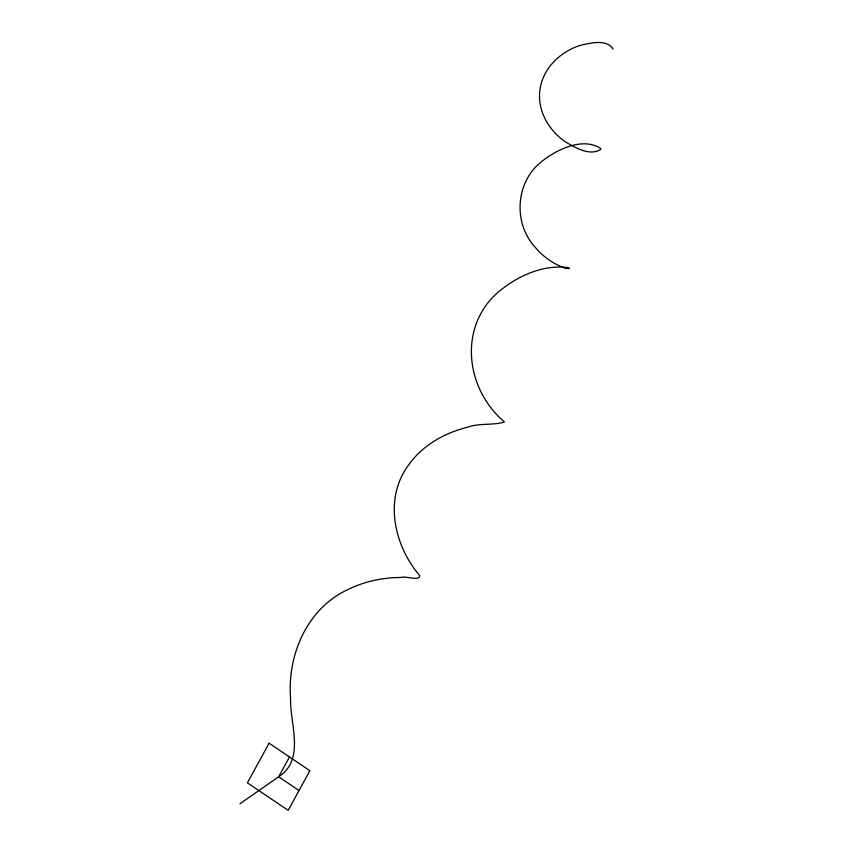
<?xml version="1.0" encoding="UTF-8"?>
<svg xmlns="http://www.w3.org/2000/svg" width="853" height="853" viewBox="0 0 853 853"><rect width="100%" height="100%" fill="white"/><g stroke="black" fill="none" stroke-linecap="round" stroke-linejoin="round"><path stroke-width="1.28" d="M289.508 756.963L278.643 776.774L239.938 803.761M299.04 790.528L278.643 776.774C305.577 759.373 289.753 723.994 290.585 698.394C287.109 655.147 307.133 608.296 347.992 589.519C364.423 581.394 382.794 577.513 401.081 577.481C404.972 575.391 420.241 581.863 419.612 575.487C394.214 545.707 383.69 499.346 408.065 465.738C422.022 445.629 444.488 432.727 467.998 427.129C479.407 422.864 493.908 425.551 504.422 421.926C463.318 387.145 457.645 320.824 504.123 287.493C522.068 274.09 544.939 264.75 567.64 267.554C573.493 269.249 564.387 268.684 563.001 267.362C551.827 263.097 541.975 255.612 534.436 246.378C513.239 222.473 515.713 182.691 540.653 162.369C555.676 149.968 582.482 136.501 600.715 148.497L600.715 149.307C590.116 156.568 575.114 147.462 565.379 141.875C548.937 130.594 537.262 110.837 539.874 90.493C542.359 68.72 560.4 51.276 580.84 45.22C590.585 43.023 606.867 38.865 613.062 49.069M269.111 743.208L247.391 782.841L288.175 810.35L309.895 770.717L269.111 743.208"/></g></svg>
